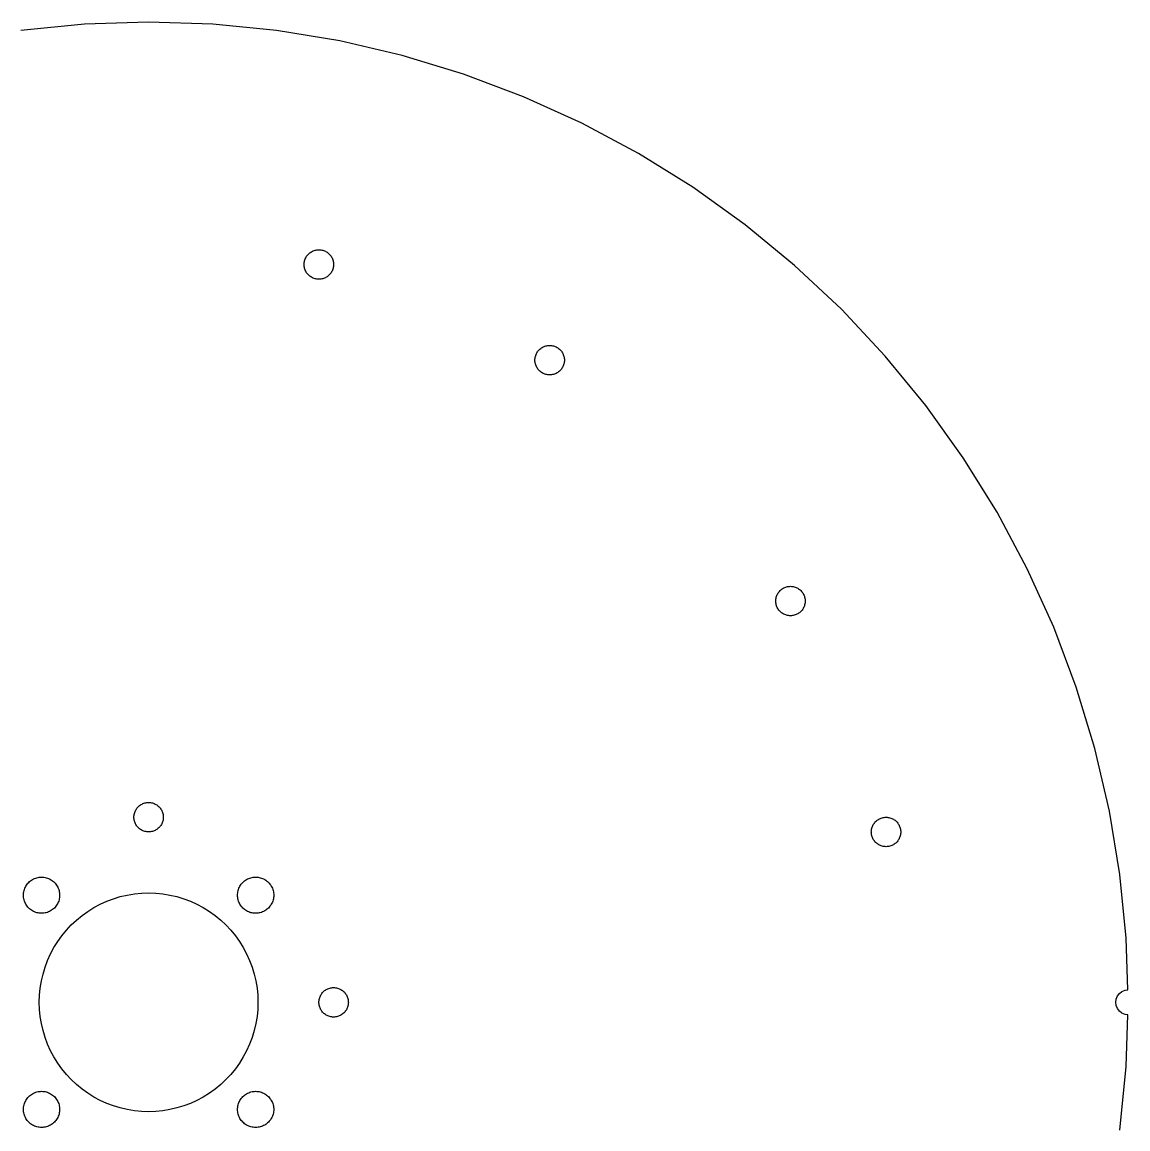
# Model space of a CAD drawing. Header units: metres. Extents: x -116 to 116, y -116 to 116.
# Drawn here: x -15 to 116.5, y -15 to 116.5 of the extents above; entities that cross this region are included whole.
import ezdxf

# ---------------------------------------------------------------- set-up
doc = ezdxf.new("R2010")
doc.units = ezdxf.units.M

msp = doc.modelspace()

# ---------------------------------------------------------------- linework, layer by layer
for p, q in [((-7.61946, 116.251), (-15.2063, 115.503)), ((0, 116.5), (-7.61946, 116.251)), ((7.61946, 116.251), (0, 116.5)), ((15.2063, 115.503), (7.61946, 116.251)), ((22.728, 114.261), (15.2063, 115.503)), ((30.1524, 112.53), (22.728, 114.261)), ((37.4477, 110.317), (30.1524, 112.53)), ((44.5826, 107.632), (37.4477, 110.317)), ((51.5266, 104.486), (44.5826, 107.632)), ((58.25, 100.892), (51.5266, 104.486)), ((64.7239, 96.8662), (58.25, 100.892)), ((70.9207, 92.4257), (64.7239, 96.8662)), ((76.8138, 87.5893), (70.9207, 92.4257)), ((18.5292, 88.0347), (18.5552, 88.1462)), ((18.5552, 88.1462), (18.5885, 88.2558)), ((18.5885, 88.2558), (18.6288, 88.363)), ((18.6288, 88.363), (18.6761, 88.4673)), ((18.6761, 88.4673), (18.73, 88.5683)), ((18.73, 88.5683), (18.7905, 88.6655)), ((18.7905, 88.6655), (18.8572, 88.7586)), ((18.8572, 88.7586), (18.9299, 88.8472)), ((18.9299, 88.8472), (19.0081, 88.9307)), ((19.0081, 88.9307), (19.0917, 89.009)), ((19.0917, 89.009), (19.1803, 89.0817)), ((19.1803, 89.0817), (19.2733, 89.1484)), ((19.2733, 89.1484), (19.3706, 89.2088)), ((19.3706, 89.2088), (19.4716, 89.2628)), ((19.4716, 89.2628), (19.5759, 89.3101)), ((19.5759, 89.3101), (19.6831, 89.3504)), ((19.6831, 89.3504), (19.7926, 89.3837)), ((19.7926, 89.3837), (19.9042, 89.4097)), ((19.9042, 89.4097), (20.0172, 89.4283)), ((20.0172, 89.4283), (20.1311, 89.4395)), ((20.1311, 89.4395), (20.2456, 89.4433)), ((20.2456, 89.4433), (20.36, 89.4395)), ((20.36, 89.4395), (20.474, 89.4283)), ((20.474, 89.4283), (20.587, 89.4097)), ((20.587, 89.4097), (20.6985, 89.3837)), ((20.6985, 89.3837), (20.8081, 89.3504)), ((20.8081, 89.3504), (20.9153, 89.3101)), ((20.9153, 89.3101), (21.0196, 89.2628)), ((21.0196, 89.2628), (21.1206, 89.2088)), ((21.1206, 89.2088), (21.2178, 89.1484)), ((21.2178, 89.1484), (21.3109, 89.0817)), ((21.3109, 89.0817), (21.3994, 89.009)), ((21.3994, 89.009), (21.483, 88.9307)), ((21.483, 88.9307), (21.5613, 88.8472)), ((21.5613, 88.8472), (21.634, 88.7586)), ((21.634, 88.7586), (21.7007, 88.6655)), ((21.7007, 88.6655), (21.7611, 88.5683)), ((21.7611, 88.5683), (21.8151, 88.4673)), ((21.8151, 88.4673), (21.8624, 88.363)), ((21.8624, 88.363), (21.9027, 88.2558)), ((21.9027, 88.2558), (21.936, 88.1462)), ((21.936, 88.1462), (21.962, 88.0347)), ((18.4956, 87.6933), (18.4993, 87.8078)), ((18.4993, 87.5788), (18.4956, 87.6933)), ((18.4993, 87.8078), (18.5106, 87.9217)), ((18.5106, 87.4649), (18.4993, 87.5788)), ((18.5106, 87.9217), (18.5292, 88.0347)), ((18.5292, 87.3519), (18.5106, 87.4649)), ((18.5552, 87.2404), (18.5292, 87.3519)), ((18.5885, 87.1308), (18.5552, 87.2404)), ((18.6288, 87.0236), (18.5885, 87.1308)), ((18.6761, 86.9193), (18.6288, 87.0236)), ((18.73, 86.8183), (18.6761, 86.9193)), ((18.7905, 86.7211), (18.73, 86.8183)), ((21.7611, 86.8183), (21.7007, 86.7211)), ((21.8151, 86.9193), (21.7611, 86.8183)), ((21.8624, 87.0236), (21.8151, 86.9193)), ((21.9027, 87.1308), (21.8624, 87.0236)), ((21.936, 87.2404), (21.9027, 87.1308)), ((21.962, 87.3519), (21.936, 87.2404)), ((21.962, 88.0347), (21.9806, 87.9217)), ((21.9806, 87.4649), (21.962, 87.3519)), ((21.9806, 87.9217), (21.9918, 87.8078)), ((21.9918, 87.5788), (21.9806, 87.4649)), ((21.9918, 87.8078), (21.9956, 87.6933)), ((21.9956, 87.6933), (21.9918, 87.5788)), ((82.3779, 82.3779), (76.8138, 87.5893)), ((18.8572, 86.628), (18.7905, 86.7211)), ((18.9299, 86.5394), (18.8572, 86.628)), ((19.0081, 86.4559), (18.9299, 86.5394)), ((19.0917, 86.3776), (19.0081, 86.4559)), ((19.1803, 86.3049), (19.0917, 86.3776)), ((19.2733, 86.2382), (19.1803, 86.3049)), ((19.3706, 86.1777), (19.2733, 86.2382)), ((19.4716, 86.1238), (19.3706, 86.1777)), ((19.5759, 86.0765), (19.4716, 86.1238)), ((19.6831, 86.0362), (19.5759, 86.0765)), ((19.7926, 86.0029), (19.6831, 86.0362)), ((19.9042, 85.9769), (19.7926, 86.0029)), ((20.0172, 85.9583), (19.9042, 85.9769)), ((20.1311, 85.9471), (20.0172, 85.9583)), ((20.2456, 85.9433), (20.1311, 85.9471)), ((20.36, 85.9471), (20.2456, 85.9433)), ((20.474, 85.9583), (20.36, 85.9471)), ((20.587, 85.9769), (20.474, 85.9583)), ((20.6985, 86.0029), (20.587, 85.9769)), ((20.8081, 86.0362), (20.6985, 86.0029)), ((20.9153, 86.0765), (20.8081, 86.0362)), ((21.0196, 86.1238), (20.9153, 86.0765)), ((21.1206, 86.1777), (21.0196, 86.1238)), ((21.2178, 86.2382), (21.1206, 86.1777)), ((21.3109, 86.3049), (21.2178, 86.2382)), ((21.3994, 86.3776), (21.3109, 86.3049)), ((21.483, 86.4559), (21.3994, 86.3776)), ((21.5613, 86.5394), (21.483, 86.4559)), ((21.634, 86.628), (21.5613, 86.5394)), ((21.7007, 86.7211), (21.634, 86.628)), ((87.5893, 76.8138), (82.3779, 82.3779)), ((46.4553, 77.5618), (46.5389, 77.64)), ((46.5389, 77.64), (46.6274, 77.7127)), ((46.6274, 77.7127), (46.7205, 77.7794)), ((46.7205, 77.7794), (46.8177, 77.8399)), ((46.8177, 77.8399), (46.9187, 77.8938)), ((46.9187, 77.8938), (47.023, 77.9411)), ((47.023, 77.9411), (47.1302, 77.9814)), ((47.1302, 77.9814), (47.2398, 78.0147)), ((47.2398, 78.0147), (47.3513, 78.0407)), ((47.3513, 78.0407), (47.4643, 78.0594)), ((47.4643, 78.0594), (47.5783, 78.0706)), ((47.5783, 78.0706), (47.6927, 78.0743)), ((47.6927, 78.0743), (47.8072, 78.0706)), ((47.8072, 78.0706), (47.9211, 78.0594)), ((47.9211, 78.0594), (48.0341, 78.0407)), ((48.0341, 78.0407), (48.1457, 78.0147)), ((48.1457, 78.0147), (48.2552, 77.9814)), ((48.2552, 77.9814), (48.3624, 77.9411)), ((48.3624, 77.9411), (48.4667, 77.8938)), ((48.4667, 77.8938), (48.5677, 77.8399)), ((48.5677, 77.8399), (48.665, 77.7794)), ((48.665, 77.7794), (48.7581, 77.7127)), ((48.7581, 77.7127), (48.8466, 77.64)), ((48.8466, 77.64), (48.9302, 77.5618)), ((45.9427, 76.3243), (45.9465, 76.4388)), ((45.9465, 76.2099), (45.9427, 76.3243)), ((45.9465, 76.4388), (45.9577, 76.5527)), ((45.9577, 76.5527), (45.9763, 76.6657)), ((45.9763, 76.6657), (46.0023, 76.7773)), ((46.0023, 76.7773), (46.0356, 76.8868)), ((46.0356, 76.8868), (46.0759, 76.994)), ((46.0759, 76.994), (46.1232, 77.0983)), ((46.1232, 77.0983), (46.1772, 77.1993)), ((46.1772, 77.1993), (46.2377, 77.2966)), ((46.2377, 77.2966), (46.3044, 77.3896)), ((46.3044, 77.3896), (46.377, 77.4782)), ((46.377, 77.4782), (46.4553, 77.5618)), ((48.9302, 77.5618), (49.0085, 77.4782)), ((49.0085, 77.4782), (49.0811, 77.3896)), ((49.0811, 77.3896), (49.1478, 77.2966)), ((49.1478, 77.2966), (49.2083, 77.1993)), ((49.2083, 77.1993), (49.2623, 77.0983)), ((49.2623, 77.0983), (49.3095, 76.994)), ((49.3095, 76.994), (49.3499, 76.8868)), ((49.3499, 76.8868), (49.3831, 76.7773)), ((49.3831, 76.7773), (49.4091, 76.6657)), ((49.4091, 76.6657), (49.4277, 76.5527)), ((49.4277, 76.5527), (49.439, 76.4388)), ((49.439, 76.4388), (49.4427, 76.3243)), ((49.4427, 76.3243), (49.439, 76.2099)), ((92.4257, 70.9207), (87.5893, 76.8138)), ((45.9577, 76.0959), (45.9465, 76.2099)), ((45.9763, 75.9829), (45.9577, 76.0959)), ((46.0023, 75.8714), (45.9763, 75.9829)), ((46.0356, 75.7618), (46.0023, 75.8714)), ((46.0759, 75.6546), (46.0356, 75.7618)), ((46.1232, 75.5503), (46.0759, 75.6546)), ((46.1772, 75.4493), (46.1232, 75.5503)), ((46.2377, 75.3521), (46.1772, 75.4493)), ((46.3044, 75.259), (46.2377, 75.3521)), ((46.377, 75.1705), (46.3044, 75.259)), ((46.4553, 75.0869), (46.377, 75.1705)), ((46.5389, 75.0086), (46.4553, 75.0869)), ((46.6274, 74.936), (46.5389, 75.0086)), ((48.8466, 75.0086), (48.7581, 74.936)), ((48.9302, 75.0869), (48.8466, 75.0086)), ((49.0085, 75.1705), (48.9302, 75.0869)), ((49.0811, 75.259), (49.0085, 75.1705)), ((49.1478, 75.3521), (49.0811, 75.259)), ((49.2083, 75.4493), (49.1478, 75.3521)), ((49.2623, 75.5503), (49.2083, 75.4493)), ((49.3095, 75.6546), (49.2623, 75.5503)), ((49.3499, 75.7618), (49.3095, 75.6546)), ((49.3831, 75.8714), (49.3499, 75.7618)), ((49.4091, 75.9829), (49.3831, 75.8714)), ((49.4277, 76.0959), (49.4091, 75.9829)), ((49.439, 76.2099), (49.4277, 76.0959)), ((46.7205, 74.8692), (46.6274, 74.936)), ((46.8177, 74.8088), (46.7205, 74.8692)), ((46.9187, 74.7548), (46.8177, 74.8088)), ((47.023, 74.7075), (46.9187, 74.7548)), ((47.1302, 74.6672), (47.023, 74.7075)), ((47.2398, 74.634), (47.1302, 74.6672)), ((47.3513, 74.6079), (47.2398, 74.634)), ((47.4643, 74.5893), (47.3513, 74.6079)), ((47.5783, 74.5781), (47.4643, 74.5893)), ((47.6927, 74.5743), (47.5783, 74.5781)), ((47.8072, 74.5781), (47.6927, 74.5743)), ((47.9211, 74.5893), (47.8072, 74.5781)), ((48.0341, 74.6079), (47.9211, 74.5893)), ((48.1457, 74.634), (48.0341, 74.6079)), ((48.2552, 74.6672), (48.1457, 74.634)), ((48.3624, 74.7075), (48.2552, 74.6672)), ((48.4667, 74.7548), (48.3624, 74.7075)), ((48.5677, 74.8088), (48.4667, 74.7548)), ((48.665, 74.8692), (48.5677, 74.8088)), ((48.7581, 74.936), (48.665, 74.8692)), ((96.8662, 64.7239), (92.4257, 70.9207)), ((100.892, 58.25), (96.8662, 64.7239)), ((104.486, 51.5266), (100.892, 58.25)), ((107.632, 44.5826), (104.486, 51.5266)), ((74.8692, 48.665), (74.936, 48.7581)), ((74.936, 48.7581), (75.0086, 48.8466)), ((75.0086, 48.8466), (75.0869, 48.9302)), ((75.0869, 48.9302), (75.1705, 49.0085)), ((75.1705, 49.0085), (75.259, 49.0811)), ((75.259, 49.0811), (75.3521, 49.1478)), ((75.3521, 49.1478), (75.4493, 49.2083)), ((75.4493, 49.2083), (75.5503, 49.2623)), ((75.5503, 49.2623), (75.6546, 49.3095)), ((75.6546, 49.3095), (75.7618, 49.3499)), ((75.7618, 49.3499), (75.8714, 49.3831)), ((75.8714, 49.3831), (75.9829, 49.4091)), ((75.9829, 49.4091), (76.0959, 49.4277)), ((76.0959, 49.4277), (76.2099, 49.439)), ((76.2099, 49.439), (76.3243, 49.4427)), ((76.3243, 49.4427), (76.4388, 49.439)), ((76.4388, 49.439), (76.5527, 49.4277)), ((76.5527, 49.4277), (76.6657, 49.4091)), ((76.6657, 49.4091), (76.7773, 49.3831)), ((76.7773, 49.3831), (76.8868, 49.3499)), ((76.8868, 49.3499), (76.994, 49.3095)), ((76.994, 49.3095), (77.0983, 49.2623)), ((77.0983, 49.2623), (77.1993, 49.2083)), ((77.1993, 49.2083), (77.2966, 49.1478)), ((77.2966, 49.1478), (77.3896, 49.0811)), ((77.3896, 49.0811), (77.4782, 49.0085)), ((77.4782, 49.0085), (77.5618, 48.9302)), ((77.5618, 48.9302), (77.64, 48.8466)), ((77.64, 48.8466), (77.7127, 48.7581)), ((77.7127, 48.7581), (77.7794, 48.665)), ((74.5743, 47.6927), (74.5781, 47.8072)), ((74.5781, 47.5783), (74.5743, 47.6927)), ((74.5781, 47.8072), (74.5893, 47.9211)), ((74.5893, 47.4643), (74.5781, 47.5783)), ((74.5893, 47.9211), (74.6079, 48.0341)), ((74.6079, 47.3513), (74.5893, 47.4643)), ((74.6079, 48.0341), (74.634, 48.1457)), ((74.634, 48.1457), (74.6672, 48.2552)), ((74.6672, 48.2552), (74.7075, 48.3624)), ((74.7075, 48.3624), (74.7548, 48.4667)), ((74.7548, 48.4667), (74.8088, 48.5677)), ((74.8088, 48.5677), (74.8692, 48.665)), ((77.7794, 48.665), (77.8399, 48.5677)), ((77.8399, 48.5677), (77.8938, 48.4667)), ((77.8938, 48.4667), (77.9411, 48.3624)), ((77.9411, 48.3624), (77.9814, 48.2552)), ((77.9814, 48.2552), (78.0147, 48.1457)), ((78.0147, 48.1457), (78.0407, 48.0341)), ((78.0407, 48.0341), (78.0594, 47.9211)), ((78.0594, 47.4643), (78.0407, 47.3513)), ((78.0594, 47.9211), (78.0706, 47.8072)), ((78.0706, 47.5783), (78.0594, 47.4643)), ((78.0706, 47.8072), (78.0743, 47.6927)), ((78.0743, 47.6927), (78.0706, 47.5783)), ((74.634, 47.2398), (74.6079, 47.3513)), ((74.6672, 47.1302), (74.634, 47.2398)), ((74.7075, 47.023), (74.6672, 47.1302)), ((74.7548, 46.9187), (74.7075, 47.023)), ((74.8088, 46.8177), (74.7548, 46.9187)), ((74.8692, 46.7205), (74.8088, 46.8177)), ((74.936, 46.6274), (74.8692, 46.7205)), ((75.0086, 46.5389), (74.936, 46.6274)), ((75.0869, 46.4553), (75.0086, 46.5389)), ((75.1705, 46.377), (75.0869, 46.4553)), ((75.259, 46.3044), (75.1705, 46.377)), ((75.3521, 46.2377), (75.259, 46.3044)), ((75.4493, 46.1772), (75.3521, 46.2377)), ((75.5503, 46.1232), (75.4493, 46.1772)), ((75.6546, 46.0759), (75.5503, 46.1232)), ((75.7618, 46.0356), (75.6546, 46.0759)), ((76.994, 46.0759), (76.8868, 46.0356)), ((77.0983, 46.1232), (76.994, 46.0759)), ((77.1993, 46.1772), (77.0983, 46.1232)), ((77.2966, 46.2377), (77.1993, 46.1772)), ((77.3896, 46.3044), (77.2966, 46.2377)), ((77.4782, 46.377), (77.3896, 46.3044)), ((77.5618, 46.4553), (77.4782, 46.377)), ((77.64, 46.5389), (77.5618, 46.4553)), ((77.7127, 46.6274), (77.64, 46.5389)), ((77.7794, 46.7205), (77.7127, 46.6274)), ((77.8399, 46.8177), (77.7794, 46.7205)), ((77.8938, 46.9187), (77.8399, 46.8177)), ((77.9411, 47.023), (77.8938, 46.9187)), ((77.9814, 47.1302), (77.9411, 47.023)), ((78.0147, 47.2398), (77.9814, 47.1302)), ((78.0407, 47.3513), (78.0147, 47.2398)), ((75.8714, 46.0023), (75.7618, 46.0356)), ((75.9829, 45.9763), (75.8714, 46.0023)), ((76.0959, 45.9577), (75.9829, 45.9763)), ((76.2099, 45.9465), (76.0959, 45.9577)), ((76.3243, 45.9427), (76.2099, 45.9465)), ((76.4388, 45.9465), (76.3243, 45.9427)), ((76.5527, 45.9577), (76.4388, 45.9465)), ((76.6657, 45.9763), (76.5527, 45.9577)), ((76.7773, 46.0023), (76.6657, 45.9763)), ((76.8868, 46.0356), (76.7773, 46.0023)), ((110.317, 37.4477), (107.632, 44.5826)), ((112.53, 30.1524), (110.317, 37.4477)), ((114.261, 22.728), (112.53, 30.1524)), ((-0.562515, 23.6571), (-0.452927, 23.6904)), ((-0.452927, 23.6904), (-0.3414, 23.7164)), ((-0.3414, 23.7164), (-0.228409, 23.735)), ((-0.228409, 23.735), (-0.114441, 23.7462)), ((-0.114441, 23.7462), (0, 23.75)), ((0, 23.75), (0.114441, 23.7462)), ((0.114441, 23.7462), (0.228409, 23.735)), ((0.228409, 23.735), (0.3414, 23.7164)), ((0.3414, 23.7164), (0.452927, 23.6904)), ((0.452927, 23.6904), (0.562515, 23.6571)), ((-1.71637, 22.3414), (-1.69037, 22.4529)), ((-1.69037, 22.4529), (-1.65712, 22.5625)), ((-1.65712, 22.5625), (-1.61678, 22.6697)), ((-1.61678, 22.6697), (-1.56952, 22.774)), ((-1.56952, 22.774), (-1.51553, 22.875)), ((-1.51553, 22.875), (-1.45506, 22.9722)), ((-1.45506, 22.9722), (-1.38837, 23.0653)), ((-1.38837, 23.0653), (-1.31572, 23.1539)), ((-1.31572, 23.1539), (-1.23743, 23.2374)), ((-1.23743, 23.2374), (-1.15385, 23.3157)), ((-1.15385, 23.3157), (-1.06532, 23.3884)), ((-1.06532, 23.3884), (-0.972244, 23.4551)), ((-0.972244, 23.4551), (-0.875, 23.5155)), ((-0.875, 23.5155), (-0.774002, 23.5695)), ((-0.774002, 23.5695), (-0.669693, 23.6168)), ((-0.669693, 23.6168), (-0.562515, 23.6571)), ((0.562515, 23.6571), (0.669693, 23.6168)), ((0.669693, 23.6168), (0.774002, 23.5695)), ((0.774002, 23.5695), (0.875, 23.5155)), ((0.875, 23.5155), (0.972244, 23.4551)), ((0.972244, 23.4551), (1.06532, 23.3884)), ((1.06532, 23.3884), (1.15385, 23.3157)), ((1.15385, 23.3157), (1.23743, 23.2374)), ((1.23743, 23.2374), (1.31572, 23.1539)), ((1.31572, 23.1539), (1.38837, 23.0653)), ((1.38837, 23.0653), (1.45506, 22.9722)), ((1.45506, 22.9722), (1.51553, 22.875)), ((1.51553, 22.875), (1.56952, 22.774)), ((1.56952, 22.774), (1.61678, 22.6697)), ((1.61678, 22.6697), (1.65712, 22.5625)), ((1.65712, 22.5625), (1.69037, 22.4529)), ((1.69037, 22.4529), (1.71637, 22.3414)), ((115.503, 15.2063), (114.261, 22.728)), ((-1.75, 22), (-1.74625, 22.1144)), ((-1.74625, 21.8855), (-1.75, 22)), ((-1.74625, 22.1144), (-1.73502, 22.2284)), ((-1.73502, 21.7716), (-1.74625, 21.8855)), ((-1.73502, 22.2284), (-1.71637, 22.3414)), ((-1.71637, 21.6586), (-1.73502, 21.7716)), ((-1.69037, 21.5471), (-1.71637, 21.6586)), ((-1.65712, 21.4375), (-1.69037, 21.5471)), ((-1.61678, 21.3303), (-1.65712, 21.4375)), ((-1.56952, 21.226), (-1.61678, 21.3303)), ((-1.51553, 21.125), (-1.56952, 21.226)), ((-1.45506, 21.0277), (-1.51553, 21.125)), ((1.51553, 21.125), (1.45506, 21.0277)), ((1.56952, 21.226), (1.51553, 21.125)), ((1.61678, 21.3303), (1.56952, 21.226)), ((1.65712, 21.4375), (1.61678, 21.3303)), ((1.69037, 21.5471), (1.65712, 21.4375)), ((1.71637, 21.6586), (1.69037, 21.5471)), ((1.71637, 22.3414), (1.73502, 22.2284)), ((1.73502, 21.7716), (1.71637, 21.6586)), ((1.73502, 22.2284), (1.74625, 22.1144)), ((1.74625, 21.8855), (1.73502, 21.7716)), ((1.74625, 22.1144), (1.75, 22)), ((1.75, 22), (1.74625, 21.8855)), ((86.1238, 21.0196), (86.1777, 21.1206)), ((86.1777, 21.1206), (86.2382, 21.2178)), ((86.2382, 21.2178), (86.3049, 21.3109)), ((86.3049, 21.3109), (86.3776, 21.3994)), ((86.3776, 21.3994), (86.4559, 21.483)), ((86.4559, 21.483), (86.5394, 21.5613)), ((86.5394, 21.5613), (86.628, 21.634)), ((86.628, 21.634), (86.7211, 21.7007)), ((86.7211, 21.7007), (86.8183, 21.7611)), ((86.8183, 21.7611), (86.9193, 21.8151)), ((86.9193, 21.8151), (87.0236, 21.8624)), ((87.0236, 21.8624), (87.1308, 21.9027)), ((87.1308, 21.9027), (87.2404, 21.936)), ((87.2404, 21.936), (87.3519, 21.962)), ((87.3519, 21.962), (87.4649, 21.9806)), ((87.4649, 21.9806), (87.5788, 21.9918)), ((87.5788, 21.9918), (87.6933, 21.9956)), ((87.6933, 21.9956), (87.8078, 21.9918)), ((87.8078, 21.9918), (87.9217, 21.9806)), ((87.9217, 21.9806), (88.0347, 21.962)), ((88.0347, 21.962), (88.1462, 21.936)), ((88.1462, 21.936), (88.2558, 21.9027)), ((88.2558, 21.9027), (88.363, 21.8624)), ((88.363, 21.8624), (88.4673, 21.8151)), ((88.4673, 21.8151), (88.5683, 21.7611)), ((88.5683, 21.7611), (88.6655, 21.7007)), ((88.6655, 21.7007), (88.7586, 21.634)), ((88.7586, 21.634), (88.8472, 21.5613)), ((88.8472, 21.5613), (88.9307, 21.483)), ((88.9307, 21.483), (89.009, 21.3994)), ((89.009, 21.3994), (89.0817, 21.3109)), ((89.0817, 21.3109), (89.1484, 21.2178)), ((89.1484, 21.2178), (89.2088, 21.1206)), ((89.2088, 21.1206), (89.2628, 21.0196)), ((-1.38837, 20.9347), (-1.45506, 21.0277)), ((-1.31572, 20.8461), (-1.38837, 20.9347)), ((-1.23743, 20.7626), (-1.31572, 20.8461)), ((-1.15385, 20.6843), (-1.23743, 20.7626)), ((-1.06532, 20.6116), (-1.15385, 20.6843)), ((-0.972244, 20.5449), (-1.06532, 20.6116)), ((-0.875, 20.4845), (-0.972244, 20.5449)), ((-0.774002, 20.4305), (-0.875, 20.4845)), ((-0.669693, 20.3832), (-0.774002, 20.4305)), ((-0.562515, 20.3429), (-0.669693, 20.3832)), ((-0.452927, 20.3096), (-0.562515, 20.3429)), ((-0.3414, 20.2836), (-0.452927, 20.3096)), ((-0.228409, 20.265), (-0.3414, 20.2836)), ((-0.114441, 20.2537), (-0.228409, 20.265)), ((0, 20.25), (-0.114441, 20.2537)), ((0.114441, 20.2537), (0, 20.25)), ((0.228409, 20.265), (0.114441, 20.2537)), ((0.3414, 20.2836), (0.228409, 20.265)), ((0.452927, 20.3096), (0.3414, 20.2836)), ((0.562515, 20.3429), (0.452927, 20.3096)), ((0.669693, 20.3832), (0.562515, 20.3429)), ((0.774002, 20.4305), (0.669693, 20.3832)), ((0.875, 20.4845), (0.774002, 20.4305)), ((0.972244, 20.5449), (0.875, 20.4845)), ((1.06532, 20.6116), (0.972244, 20.5449)), ((1.15385, 20.6843), (1.06532, 20.6116)), ((1.23743, 20.7626), (1.15385, 20.6843)), ((1.31572, 20.8461), (1.23743, 20.7626)), ((1.38837, 20.9347), (1.31572, 20.8461)), ((1.45506, 21.0277), (1.38837, 20.9347)), ((85.9433, 20.2456), (85.9471, 20.36)), ((85.9471, 20.1311), (85.9433, 20.2456)), ((85.9471, 20.36), (85.9583, 20.474)), ((85.9583, 20.0172), (85.9471, 20.1311)), ((85.9583, 20.474), (85.9769, 20.587)), ((85.9769, 19.9042), (85.9583, 20.0172)), ((85.9769, 20.587), (86.0029, 20.6985)), ((86.0029, 19.7926), (85.9769, 19.9042)), ((86.0029, 20.6985), (86.0362, 20.8081)), ((86.0362, 19.6831), (86.0029, 19.7926)), ((86.0362, 20.8081), (86.0765, 20.9153)), ((86.0765, 20.9153), (86.1238, 21.0196)), ((89.2628, 21.0196), (89.3101, 20.9153)), ((89.3101, 20.9153), (89.3504, 20.8081)), ((89.3504, 20.8081), (89.3837, 20.6985)), ((89.3837, 19.7926), (89.3504, 19.6831)), ((89.3837, 20.6985), (89.4097, 20.587)), ((89.4097, 19.9042), (89.3837, 19.7926)), ((89.4097, 20.587), (89.4283, 20.474)), ((89.4283, 20.0172), (89.4097, 19.9042)), ((89.4283, 20.474), (89.4395, 20.36)), ((89.4395, 20.1311), (89.4283, 20.0172)), ((89.4395, 20.36), (89.4433, 20.2456)), ((89.4433, 20.2456), (89.4395, 20.1311)), ((86.0765, 19.5759), (86.0362, 19.6831)), ((86.1238, 19.4716), (86.0765, 19.5759)), ((86.1777, 19.3706), (86.1238, 19.4716)), ((86.2382, 19.2733), (86.1777, 19.3706)), ((86.3049, 19.1803), (86.2382, 19.2733)), ((86.3776, 19.0917), (86.3049, 19.1803)), ((86.4559, 19.0081), (86.3776, 19.0917)), ((86.5394, 18.9299), (86.4559, 19.0081)), ((86.628, 18.8572), (86.5394, 18.9299)), ((86.7211, 18.7905), (86.628, 18.8572)), ((86.8183, 18.73), (86.7211, 18.7905)), ((86.9193, 18.6761), (86.8183, 18.73)), ((87.0236, 18.6288), (86.9193, 18.6761)), ((87.1308, 18.5885), (87.0236, 18.6288)), ((87.2404, 18.5552), (87.1308, 18.5885)), ((87.3519, 18.5292), (87.2404, 18.5552)), ((87.4649, 18.5106), (87.3519, 18.5292)), ((87.5788, 18.4993), (87.4649, 18.5106)), ((87.6933, 18.4956), (87.5788, 18.4993)), ((87.8078, 18.4993), (87.6933, 18.4956)), ((87.9217, 18.5106), (87.8078, 18.4993)), ((88.0347, 18.5292), (87.9217, 18.5106)), ((88.1462, 18.5552), (88.0347, 18.5292)), ((88.2558, 18.5885), (88.1462, 18.5552)), ((88.363, 18.6288), (88.2558, 18.5885)), ((88.4673, 18.6761), (88.363, 18.6288)), ((88.5683, 18.73), (88.4673, 18.6761)), ((88.6655, 18.7905), (88.5683, 18.73)), ((88.7586, 18.8572), (88.6655, 18.7905)), ((88.8472, 18.9299), (88.7586, 18.8572)), ((88.9307, 19.0081), (88.8472, 18.9299)), ((89.009, 19.0917), (88.9307, 19.0081)), ((89.0817, 19.1803), (89.009, 19.0917)), ((89.1484, 19.2733), (89.0817, 19.1803)), ((89.2088, 19.3706), (89.1484, 19.2733)), ((89.2628, 19.4716), (89.2088, 19.3706)), ((89.3101, 19.5759), (89.2628, 19.4716)), ((89.3504, 19.6831), (89.3101, 19.5759)), ((-14.0368, 14.4336), (-13.9224, 14.5156)), ((-13.9224, 14.5156), (-13.8029, 14.5899)), ((-13.8029, 14.5899), (-13.6788, 14.6562)), ((-13.6788, 14.6562), (-13.5507, 14.7142)), ((-13.5507, 14.7142), (-13.419, 14.7638)), ((-13.419, 14.7638), (-13.2844, 14.8047)), ((-13.2844, 14.8047), (-13.1474, 14.8366)), ((-13.1474, 14.8366), (-13.0085, 14.8595)), ((-13.0085, 14.8595), (-12.8685, 14.8733)), ((-12.8685, 14.8733), (-12.7279, 14.8779)), ((-12.7279, 14.8779), (-12.5873, 14.8733)), ((-12.5873, 14.8733), (-12.4473, 14.8595)), ((-12.4473, 14.8595), (-12.3085, 14.8366)), ((-12.3085, 14.8366), (-12.1714, 14.8047)), ((-12.1714, 14.8047), (-12.0368, 14.7638)), ((-12.0368, 14.7638), (-11.9052, 14.7142)), ((-11.9052, 14.7142), (-11.777, 14.6562)), ((-11.777, 14.6562), (-11.6529, 14.5899)), ((-11.6529, 14.5899), (-11.5334, 14.5156)), ((-11.5334, 14.5156), (-11.4191, 14.4336)), ((11.4191, 14.4336), (11.5334, 14.5156)), ((11.5334, 14.5156), (11.6529, 14.5899)), ((11.6529, 14.5899), (11.777, 14.6562)), ((11.777, 14.6562), (11.9052, 14.7142)), ((11.9052, 14.7142), (12.0368, 14.7638)), ((12.0368, 14.7638), (12.1714, 14.8047)), ((12.1714, 14.8047), (12.3085, 14.8366)), ((12.3085, 14.8366), (12.4473, 14.8595)), ((12.4473, 14.8595), (12.5873, 14.8733)), ((12.5873, 14.8733), (12.7279, 14.8779)), ((12.7279, 14.8779), (12.8685, 14.8733)), ((12.8685, 14.8733), (13.0085, 14.8595)), ((13.0085, 14.8595), (13.1474, 14.8366)), ((13.1474, 14.8366), (13.2844, 14.8047)), ((13.2844, 14.8047), (13.419, 14.7638)), ((13.419, 14.7638), (13.5507, 14.7142)), ((13.5507, 14.7142), (13.6788, 14.6562)), ((13.6788, 14.6562), (13.8029, 14.5899)), ((13.8029, 14.5899), (13.9224, 14.5156)), ((13.9224, 14.5156), (14.0368, 14.4336)), ((116.251, 7.61946), (115.503, 15.2063)), ((-14.8366, 13.1474), (-14.8047, 13.2844)), ((-14.8047, 13.2844), (-14.7638, 13.419)), ((-14.7638, 13.419), (-14.7142, 13.5507)), ((-14.7142, 13.5507), (-14.6562, 13.6788)), ((-14.6562, 13.6788), (-14.5899, 13.8029)), ((-14.5899, 13.8029), (-14.5156, 13.9224)), ((-14.5156, 13.9224), (-14.4336, 14.0368)), ((-14.4336, 14.0368), (-14.3444, 14.1455)), ((-14.3444, 14.1455), (-14.2482, 14.2482)), ((-14.2482, 14.2482), (-14.1455, 14.3444)), ((-14.1455, 14.3444), (-14.0368, 14.4336)), ((-11.4191, 14.4336), (-11.3103, 14.3444)), ((-11.3103, 14.3444), (-11.2076, 14.2482)), ((-11.2076, 14.2482), (-11.1115, 14.1455)), ((-11.1115, 14.1455), (-11.0222, 14.0368)), ((-11.0222, 14.0368), (-10.9403, 13.9224)), ((-10.9403, 13.9224), (-10.866, 13.8029)), ((-10.866, 13.8029), (-10.7996, 13.6788)), ((-10.7996, 13.6788), (-10.7416, 13.5507)), ((-10.7416, 13.5507), (-10.692, 13.419)), ((-10.692, 13.419), (-10.6512, 13.2844)), ((-10.6512, 13.2844), (-10.6192, 13.1474)), ((10.6192, 13.1474), (10.6512, 13.2844)), ((10.6512, 13.2844), (10.692, 13.419)), ((10.692, 13.419), (10.7416, 13.5507)), ((10.7416, 13.5507), (10.7996, 13.6788)), ((10.7996, 13.6788), (10.866, 13.8029)), ((10.866, 13.8029), (10.9403, 13.9224)), ((10.9403, 13.9224), (11.0222, 14.0368)), ((11.0222, 14.0368), (11.1115, 14.1455)), ((11.1115, 14.1455), (11.2076, 14.2482)), ((11.2076, 14.2482), (11.3103, 14.3444)), ((11.3103, 14.3444), (11.4191, 14.4336)), ((14.0368, 14.4336), (14.1455, 14.3444)), ((14.1455, 14.3444), (14.2482, 14.2482)), ((14.2482, 14.2482), (14.3444, 14.1455)), ((14.3444, 14.1455), (14.4336, 14.0368)), ((14.4336, 14.0368), (14.5156, 13.9224)), ((14.5156, 13.9224), (14.5899, 13.8029)), ((14.5899, 13.8029), (14.6562, 13.6788)), ((14.6562, 13.6788), (14.7142, 13.5507)), ((14.7142, 13.5507), (14.7638, 13.419)), ((14.7638, 13.419), (14.8047, 13.2844)), ((14.8047, 13.2844), (14.8366, 13.1474)), ((-14.8779, 12.7279), (-14.8733, 12.8685)), ((-14.8733, 12.5873), (-14.8779, 12.7279)), ((-14.8733, 12.8685), (-14.8595, 13.0085)), ((-14.8595, 12.4473), (-14.8733, 12.5873)), ((-14.8595, 13.0085), (-14.8366, 13.1474)), ((-14.8366, 12.3085), (-14.8595, 12.4473)), ((-14.8047, 12.1714), (-14.8366, 12.3085)), ((-14.7638, 12.0368), (-14.8047, 12.1714)), ((-14.7142, 11.9052), (-14.7638, 12.0368)), ((-14.6562, 11.777), (-14.7142, 11.9052)), ((-10.7416, 11.9052), (-10.7996, 11.777)), ((-10.692, 12.0368), (-10.7416, 11.9052)), ((-10.6512, 12.1714), (-10.692, 12.0368)), ((-10.6192, 12.3085), (-10.6512, 12.1714)), ((-10.6192, 13.1474), (-10.5963, 13.0085)), ((-10.5963, 12.4473), (-10.6192, 12.3085)), ((-10.5963, 13.0085), (-10.5825, 12.8685)), ((-10.5825, 12.5873), (-10.5963, 12.4473)), ((-10.5825, 12.8685), (-10.5779, 12.7279)), ((-10.5779, 12.7279), (-10.5825, 12.5873)), ((-5.74974, 11.6593), (-4.97488, 12.0104)), ((-4.97488, 12.0104), (-4.17871, 12.3101)), ((-4.17871, 12.3101), (-3.36464, 12.557)), ((-3.36464, 12.557), (-2.53616, 12.7502)), ((-2.53616, 12.7502), (-1.69684, 12.8888)), ((-1.69684, 12.8888), (-0.850235, 12.9722)), ((-0.850235, 12.9722), (0, 13)), ((0, 13), (0.850235, 12.9722)), ((0.850235, 12.9722), (1.69684, 12.8888)), ((1.69684, 12.8888), (2.53616, 12.7502)), ((2.53616, 12.7502), (3.36464, 12.557)), ((3.36464, 12.557), (4.17871, 12.3101)), ((4.17871, 12.3101), (4.97488, 12.0104)), ((4.97488, 12.0104), (5.74974, 11.6593)), ((10.5779, 12.7279), (10.5825, 12.8685)), ((10.5825, 12.5873), (10.5779, 12.7279)), ((10.5825, 12.8685), (10.5963, 13.0085)), ((10.5963, 12.4473), (10.5825, 12.5873)), ((10.5963, 13.0085), (10.6192, 13.1474)), ((10.6192, 12.3085), (10.5963, 12.4473)), ((10.6512, 12.1714), (10.6192, 12.3085)), ((10.692, 12.0368), (10.6512, 12.1714)), ((10.7416, 11.9052), (10.692, 12.0368)), ((10.7996, 11.777), (10.7416, 11.9052)), ((14.7142, 11.9052), (14.6562, 11.777)), ((14.7638, 12.0368), (14.7142, 11.9052)), ((14.8047, 12.1714), (14.7638, 12.0368)), ((14.8366, 12.3085), (14.8047, 12.1714)), ((14.8366, 13.1474), (14.8595, 13.0085)), ((14.8595, 12.4473), (14.8366, 12.3085)), ((14.8595, 13.0085), (14.8733, 12.8685)), ((14.8733, 12.5873), (14.8595, 12.4473)), ((14.8733, 12.8685), (14.8779, 12.7279)), ((14.8779, 12.7279), (14.8733, 12.5873)), ((-14.5899, 11.6529), (-14.6562, 11.777)), ((-14.5156, 11.5334), (-14.5899, 11.6529)), ((-14.4336, 11.4191), (-14.5156, 11.5334)), ((-14.3444, 11.3103), (-14.4336, 11.4191)), ((-14.2482, 11.2076), (-14.3444, 11.3103)), ((-14.1455, 11.1115), (-14.2482, 11.2076)), ((-14.0368, 11.0222), (-14.1455, 11.1115)), ((-13.9224, 10.9403), (-14.0368, 11.0222)), ((-13.8029, 10.866), (-13.9224, 10.9403)), ((-13.6788, 10.7996), (-13.8029, 10.866)), ((-13.5507, 10.7416), (-13.6788, 10.7996)), ((-13.419, 10.692), (-13.5507, 10.7416)), ((-13.2844, 10.6512), (-13.419, 10.692)), ((-13.1474, 10.6192), (-13.2844, 10.6512)), ((-13.0085, 10.5963), (-13.1474, 10.6192)), ((-12.8685, 10.5825), (-13.0085, 10.5963)), ((-12.7279, 10.5779), (-12.8685, 10.5825)), ((-12.5873, 10.5825), (-12.7279, 10.5779)), ((-12.4473, 10.5963), (-12.5873, 10.5825)), ((-12.3085, 10.6192), (-12.4473, 10.5963)), ((-12.1714, 10.6512), (-12.3085, 10.6192)), ((-12.0368, 10.692), (-12.1714, 10.6512)), ((-11.9052, 10.7416), (-12.0368, 10.692)), ((-11.777, 10.7996), (-11.9052, 10.7416)), ((-11.6529, 10.866), (-11.777, 10.7996)), ((-11.5334, 10.9403), (-11.6529, 10.866)), ((-11.4191, 11.0222), (-11.5334, 10.9403)), ((-11.3103, 11.1115), (-11.4191, 11.0222)), ((-11.2076, 11.2076), (-11.3103, 11.1115)), ((-11.1115, 11.3103), (-11.2076, 11.2076)), ((-11.0222, 11.4191), (-11.1115, 11.3103)), ((-10.9403, 11.5334), (-11.0222, 11.4191)), ((-10.866, 11.6529), (-10.9403, 11.5334)), ((-10.7996, 11.777), (-10.866, 11.6529)), ((-7.91389, 10.3136), (-7.22241, 10.8091)), ((-7.22241, 10.8091), (-6.5, 11.2583)), ((-6.5, 11.2583), (-5.74974, 11.6593)), ((5.74974, 11.6593), (6.5, 11.2583)), ((6.5, 11.2583), (7.22241, 10.8091)), ((7.22241, 10.8091), (7.91389, 10.3136)), ((10.866, 11.6529), (10.7996, 11.777)), ((10.9403, 11.5334), (10.866, 11.6529)), ((11.0222, 11.4191), (10.9403, 11.5334)), ((11.1115, 11.3103), (11.0222, 11.4191)), ((11.2076, 11.2076), (11.1115, 11.3103)), ((11.3103, 11.1115), (11.2076, 11.2076)), ((11.4191, 11.0222), (11.3103, 11.1115)), ((11.5334, 10.9403), (11.4191, 11.0222)), ((11.6529, 10.866), (11.5334, 10.9403)), ((11.777, 10.7996), (11.6529, 10.866)), ((11.9052, 10.7416), (11.777, 10.7996)), ((12.0368, 10.692), (11.9052, 10.7416)), ((12.1714, 10.6512), (12.0368, 10.692)), ((12.3085, 10.6192), (12.1714, 10.6512)), ((12.4473, 10.5963), (12.3085, 10.6192)), ((12.5873, 10.5825), (12.4473, 10.5963)), ((12.7279, 10.5779), (12.5873, 10.5825)), ((12.8685, 10.5825), (12.7279, 10.5779)), ((13.0085, 10.5963), (12.8685, 10.5825)), ((13.1474, 10.6192), (13.0085, 10.5963)), ((13.2844, 10.6512), (13.1474, 10.6192)), ((13.419, 10.692), (13.2844, 10.6512)), ((13.5507, 10.7416), (13.419, 10.692)), ((13.6788, 10.7996), (13.5507, 10.7416)), ((13.8029, 10.866), (13.6788, 10.7996)), ((13.9224, 10.9403), (13.8029, 10.866)), ((14.0368, 11.0222), (13.9224, 10.9403)), ((14.1455, 11.1115), (14.0368, 11.0222)), ((14.2482, 11.2076), (14.1455, 11.1115)), ((14.3444, 11.3103), (14.2482, 11.2076)), ((14.4336, 11.4191), (14.3444, 11.3103)), ((14.5156, 11.5334), (14.4336, 11.4191)), ((14.5899, 11.6529), (14.5156, 11.5334)), ((14.6562, 11.777), (14.5899, 11.6529)), ((-9.19238, 9.19238), (-8.57149, 9.77391)), ((-8.57149, 9.77391), (-7.91389, 10.3136)), ((7.91389, 10.3136), (8.57149, 9.77391)), ((8.57149, 9.77391), (9.19238, 9.19238)), ((-10.8091, 7.22241), (-10.3136, 7.91389)), ((-10.3136, 7.91389), (-9.77391, 8.57149)), ((-9.77391, 8.57149), (-9.19238, 9.19238)), ((9.19238, 9.19238), (9.77391, 8.57149)), ((9.77391, 8.57149), (10.3136, 7.91389)), ((10.3136, 7.91389), (10.8091, 7.22241)), ((-11.2583, 6.5), (-10.8091, 7.22241)), ((10.8091, 7.22241), (11.2583, 6.5)), ((116.451, 1.49356), (116.251, 7.61946)), ((-12.0104, 4.97488), (-11.6593, 5.74974)), ((-11.6593, 5.74974), (-11.2583, 6.5)), ((11.2583, 6.5), (11.6593, 5.74974)), ((11.6593, 5.74974), (12.0104, 4.97488)), ((-12.557, 3.36464), (-12.3101, 4.17871)), ((-12.3101, 4.17871), (-12.0104, 4.97488)), ((12.0104, 4.97488), (12.3101, 4.17871)), ((12.3101, 4.17871), (12.557, 3.36464)), ((-12.7502, 2.53616), (-12.557, 3.36464)), ((12.557, 3.36464), (12.7502, 2.53616)), ((-12.9722, 0.850235), (-12.8888, 1.69684)), ((-12.8888, 1.69684), (-12.7502, 2.53616)), ((12.7502, 2.53616), (12.8888, 1.69684)), ((12.8888, 1.69684), (12.9722, 0.850235)), ((20.7626, 1.23743), (20.8461, 1.31572)), ((20.8461, 1.31572), (20.9347, 1.38837)), ((20.9347, 1.38837), (21.0277, 1.45506)), ((21.0277, 1.45506), (21.125, 1.51553)), ((21.125, 1.51553), (21.226, 1.56952)), ((21.226, 1.56952), (21.3303, 1.61678)), ((21.3303, 1.61678), (21.4375, 1.65712)), ((21.4375, 1.65712), (21.5471, 1.69037)), ((21.5471, 1.69037), (21.6586, 1.71637)), ((21.6586, 1.71637), (21.7716, 1.73502)), ((21.7716, 1.73502), (21.8855, 1.74625)), ((21.8855, 1.74625), (22, 1.75)), ((22, 1.75), (22.1144, 1.74625)), ((22.1144, 1.74625), (22.2284, 1.73502)), ((22.2284, 1.73502), (22.3414, 1.71637)), ((22.3414, 1.71637), (22.4529, 1.69037)), ((22.4529, 1.69037), (22.5625, 1.65712)), ((22.5625, 1.65712), (22.6697, 1.61678)), ((22.6697, 1.61678), (22.774, 1.56952)), ((22.774, 1.56952), (22.875, 1.51553)), ((22.875, 1.51553), (22.9722, 1.45506)), ((22.9722, 1.45506), (23.0653, 1.38837)), ((23.0653, 1.38837), (23.1539, 1.31572)), ((23.1539, 1.31572), (23.2374, 1.23743)), ((115.75, 1.29903), (116.112, 1.44888)), ((116.112, 1.44888), (116.451, 1.49356)), ((-13, 0), (-12.9722, 0.850235)), ((-12.9722, -0.850235), (-13, 0)), ((12.9722, 0.850235), (13, 0)), ((13, 0), (12.9722, -0.850235)), ((20.25, 0), (20.2537, 0.114441)), ((20.2537, -0.114441), (20.25, 0)), ((20.2537, 0.114441), (20.265, 0.228409)), ((20.265, 0.228409), (20.2836, 0.3414)), ((20.2836, 0.3414), (20.3096, 0.452927)), ((20.3096, 0.452927), (20.3429, 0.562515)), ((20.3429, 0.562515), (20.3832, 0.669693)), ((20.3832, 0.669693), (20.4305, 0.774002)), ((20.4305, 0.774002), (20.4845, 0.875)), ((20.4845, 0.875), (20.5449, 0.972244)), ((20.5449, 0.972244), (20.6116, 1.06532)), ((20.6116, 1.06532), (20.6843, 1.15385)), ((20.6843, 1.15385), (20.7626, 1.23743)), ((23.2374, 1.23743), (23.3157, 1.15385)), ((23.3157, 1.15385), (23.3884, 1.06532)), ((23.3884, 1.06532), (23.4551, 0.972244)), ((23.4551, 0.972244), (23.5155, 0.875)), ((23.5155, 0.875), (23.5695, 0.774002)), ((23.5695, 0.774002), (23.6168, 0.669693)), ((23.6168, 0.669693), (23.6571, 0.562515)), ((23.6571, 0.562515), (23.6904, 0.452927)), ((23.6904, 0.452927), (23.7164, 0.3414)), ((23.7164, 0.3414), (23.735, 0.228409)), ((23.735, 0.228409), (23.7462, 0.114441)), ((23.7462, 0.114441), (23.75, 0)), ((23.75, 0), (23.7462, -0.114441)), ((115, 0), (115.051, 0.388214)), ((115.051, -0.388214), (115, 0)), ((115.051, 0.388214), (115.201, 0.75)), ((115.201, 0.75), (115.439, 1.06065)), ((115.439, 1.06065), (115.75, 1.29903)), ((-12.8888, -1.69684), (-12.9722, -0.850235)), ((12.9722, -0.850235), (12.8888, -1.69684)), ((20.265, -0.228409), (20.2537, -0.114441)), ((20.2836, -0.3414), (20.265, -0.228409)), ((20.3096, -0.452927), (20.2836, -0.3414)), ((20.3429, -0.562515), (20.3096, -0.452927)), ((20.3832, -0.669693), (20.3429, -0.562515)), ((20.4305, -0.774002), (20.3832, -0.669693)), ((20.4845, -0.875), (20.4305, -0.774002)), ((20.5449, -0.972244), (20.4845, -0.875)), ((20.6116, -1.06532), (20.5449, -0.972244)), ((20.6843, -1.15385), (20.6116, -1.06532)), ((20.7626, -1.23743), (20.6843, -1.15385)), ((20.8461, -1.31572), (20.7626, -1.23743)), ((23.2374, -1.23743), (23.1539, -1.31572)), ((23.3157, -1.15385), (23.2374, -1.23743)), ((23.3884, -1.06532), (23.3157, -1.15385)), ((23.4551, -0.972244), (23.3884, -1.06532)), ((23.5155, -0.875), (23.4551, -0.972244)), ((23.5695, -0.774002), (23.5155, -0.875)), ((23.6168, -0.669693), (23.5695, -0.774002)), ((23.6571, -0.562515), (23.6168, -0.669693)), ((23.6904, -0.452927), (23.6571, -0.562515)), ((23.7164, -0.3414), (23.6904, -0.452927)), ((23.735, -0.228409), (23.7164, -0.3414)), ((23.7462, -0.114441), (23.735, -0.228409)), ((115.201, -0.75), (115.051, -0.388214)), ((115.439, -1.06065), (115.201, -0.75)), ((115.75, -1.29903), (115.439, -1.06065)), ((116.112, -1.44888), (115.75, -1.29903)), ((-12.7502, -2.53616), (-12.8888, -1.69684)), ((-12.557, -3.36464), (-12.7502, -2.53616)), ((12.7502, -2.53616), (12.557, -3.36464)), ((12.8888, -1.69684), (12.7502, -2.53616)), ((20.9347, -1.38837), (20.8461, -1.31572)), ((21.0277, -1.45506), (20.9347, -1.38837)), ((21.125, -1.51553), (21.0277, -1.45506)), ((21.226, -1.56952), (21.125, -1.51553)), ((21.3303, -1.61678), (21.226, -1.56952)), ((21.4375, -1.65712), (21.3303, -1.61678)), ((21.5471, -1.69037), (21.4375, -1.65712)), ((21.6586, -1.71637), (21.5471, -1.69037)), ((21.7716, -1.73502), (21.6586, -1.71637)), ((21.8855, -1.74625), (21.7716, -1.73502)), ((22, -1.75), (21.8855, -1.74625)), ((22.1144, -1.74625), (22, -1.75)), ((22.2284, -1.73502), (22.1144, -1.74625)), ((22.3414, -1.71637), (22.2284, -1.73502)), ((22.4529, -1.69037), (22.3414, -1.71637)), ((22.5625, -1.65712), (22.4529, -1.69037)), ((22.6697, -1.61678), (22.5625, -1.65712)), ((22.774, -1.56952), (22.6697, -1.61678)), ((22.875, -1.51553), (22.774, -1.56952)), ((22.9722, -1.45506), (22.875, -1.51553)), ((23.0653, -1.38837), (22.9722, -1.45506)), ((23.1539, -1.31572), (23.0653, -1.38837)), ((116.451, -1.49356), (116.112, -1.44888)), ((116.251, -7.61946), (116.451, -1.49356)), ((-12.3101, -4.17871), (-12.557, -3.36464)), ((12.557, -3.36464), (12.3101, -4.17871)), ((-12.0104, -4.97488), (-12.3101, -4.17871)), ((-11.6593, -5.74974), (-12.0104, -4.97488)), ((12.0104, -4.97488), (11.6593, -5.74974)), ((12.3101, -4.17871), (12.0104, -4.97488)), ((-11.2583, -6.5), (-11.6593, -5.74974)), ((-10.8091, -7.22241), (-11.2583, -6.5)), ((11.2583, -6.5), (10.8091, -7.22241)), ((11.6593, -5.74974), (11.2583, -6.5)), ((-10.3136, -7.91389), (-10.8091, -7.22241)), ((10.8091, -7.22241), (10.3136, -7.91389)), ((115.503, -15.2063), (116.251, -7.61946)), ((-9.77391, -8.57149), (-10.3136, -7.91389)), ((-9.19238, -9.19238), (-9.77391, -8.57149)), ((-8.57149, -9.77391), (-9.19238, -9.19238)), ((9.19238, -9.19238), (8.57149, -9.77391)), ((9.77391, -8.57149), (9.19238, -9.19238)), ((10.3136, -7.91389), (9.77391, -8.57149)), ((-7.91389, -10.3136), (-8.57149, -9.77391)), ((-7.22241, -10.8091), (-7.91389, -10.3136)), ((7.91389, -10.3136), (7.22241, -10.8091)), ((8.57149, -9.77391), (7.91389, -10.3136)), ((-14.7142, -11.9052), (-14.6562, -11.777)), ((-14.6562, -11.777), (-14.5899, -11.6529)), ((-14.5899, -11.6529), (-14.5156, -11.5334)), ((-14.5156, -11.5334), (-14.4336, -11.4191)), ((-14.4336, -11.4191), (-14.3444, -11.3103)), ((-14.3444, -11.3103), (-14.2482, -11.2076)), ((-14.2482, -11.2076), (-14.1455, -11.1115)), ((-14.1455, -11.1115), (-14.0368, -11.0222)), ((-14.0368, -11.0222), (-13.9224, -10.9403)), ((-13.9224, -10.9403), (-13.8029, -10.866)), ((-13.8029, -10.866), (-13.6788, -10.7996)), ((-13.6788, -10.7996), (-13.5507, -10.7416)), ((-13.5507, -10.7416), (-13.419, -10.692)), ((-13.419, -10.692), (-13.2844, -10.6512)), ((-13.2844, -10.6512), (-13.1474, -10.6192)), ((-13.1474, -10.6192), (-13.0085, -10.5963)), ((-13.0085, -10.5963), (-12.8685, -10.5825)), ((-12.8685, -10.5825), (-12.7279, -10.5779)), ((-12.7279, -10.5779), (-12.5873, -10.5825)), ((-12.5873, -10.5825), (-12.4473, -10.5963)), ((-12.4473, -10.5963), (-12.3085, -10.6192)), ((-12.3085, -10.6192), (-12.1714, -10.6512)), ((-12.1714, -10.6512), (-12.0368, -10.692)), ((-12.0368, -10.692), (-11.9052, -10.7416)), ((-11.9052, -10.7416), (-11.777, -10.7996)), ((-11.777, -10.7996), (-11.6529, -10.866)), ((-11.6529, -10.866), (-11.5334, -10.9403)), ((-11.5334, -10.9403), (-11.4191, -11.0222)), ((-11.4191, -11.0222), (-11.3103, -11.1115)), ((-11.3103, -11.1115), (-11.2076, -11.2076)), ((-11.2076, -11.2076), (-11.1115, -11.3103)), ((-11.1115, -11.3103), (-11.0222, -11.4191)), ((-11.0222, -11.4191), (-10.9403, -11.5334)), ((-10.9403, -11.5334), (-10.866, -11.6529)), ((-10.866, -11.6529), (-10.7996, -11.777)), ((-10.7996, -11.777), (-10.7416, -11.9052)), ((-6.5, -11.2583), (-7.22241, -10.8091)), ((-5.74974, -11.6593), (-6.5, -11.2583)), ((-4.97488, -12.0104), (-5.74974, -11.6593)), ((5.74974, -11.6593), (4.97488, -12.0104)), ((6.5, -11.2583), (5.74974, -11.6593)), ((7.22241, -10.8091), (6.5, -11.2583)), ((10.7416, -11.9052), (10.7996, -11.777)), ((10.7996, -11.777), (10.866, -11.6529)), ((10.866, -11.6529), (10.9403, -11.5334)), ((10.9403, -11.5334), (11.0222, -11.4191)), ((11.0222, -11.4191), (11.1115, -11.3103)), ((11.1115, -11.3103), (11.2076, -11.2076)), ((11.2076, -11.2076), (11.3103, -11.1115)), ((11.3103, -11.1115), (11.4191, -11.0222)), ((11.4191, -11.0222), (11.5334, -10.9403)), ((11.5334, -10.9403), (11.6529, -10.866)), ((11.6529, -10.866), (11.777, -10.7996)), ((11.777, -10.7996), (11.9052, -10.7416)), ((11.9052, -10.7416), (12.0368, -10.692)), ((12.0368, -10.692), (12.1714, -10.6512)), ((12.1714, -10.6512), (12.3085, -10.6192)), ((12.3085, -10.6192), (12.4473, -10.5963)), ((12.4473, -10.5963), (12.5873, -10.5825)), ((12.5873, -10.5825), (12.7279, -10.5779)), ((12.7279, -10.5779), (12.8685, -10.5825)), ((12.8685, -10.5825), (13.0085, -10.5963)), ((13.0085, -10.5963), (13.1474, -10.6192)), ((13.1474, -10.6192), (13.2844, -10.6512)), ((13.2844, -10.6512), (13.419, -10.692)), ((13.419, -10.692), (13.5507, -10.7416)), ((13.5507, -10.7416), (13.6788, -10.7996)), ((13.6788, -10.7996), (13.8029, -10.866)), ((13.8029, -10.866), (13.9224, -10.9403)), ((13.9224, -10.9403), (14.0368, -11.0222)), ((14.0368, -11.0222), (14.1455, -11.1115)), ((14.1455, -11.1115), (14.2482, -11.2076)), ((14.2482, -11.2076), (14.3444, -11.3103)), ((14.3444, -11.3103), (14.4336, -11.4191)), ((14.4336, -11.4191), (14.5156, -11.5334)), ((14.5156, -11.5334), (14.5899, -11.6529)), ((14.5899, -11.6529), (14.6562, -11.777)), ((14.6562, -11.777), (14.7142, -11.9052)), ((-14.8779, -12.7279), (-14.8733, -12.5873)), ((-14.8733, -12.8685), (-14.8779, -12.7279)), ((-14.8733, -12.5873), (-14.8595, -12.4473)), ((-14.8595, -13.0085), (-14.8733, -12.8685)), ((-14.8595, -12.4473), (-14.8366, -12.3085)), ((-14.8366, -13.1474), (-14.8595, -13.0085)), ((-14.8366, -12.3085), (-14.8047, -12.1714)), ((-14.8047, -13.2844), (-14.8366, -13.1474)), ((-14.8047, -12.1714), (-14.7638, -12.0368)), ((-14.7638, -12.0368), (-14.7142, -11.9052)), ((-10.7416, -11.9052), (-10.692, -12.0368)), ((-10.692, -12.0368), (-10.6512, -12.1714)), ((-10.6512, -12.1714), (-10.6192, -12.3085)), ((-10.6192, -13.1474), (-10.6512, -13.2844)), ((-10.6192, -12.3085), (-10.5963, -12.4473)), ((-10.5963, -13.0085), (-10.6192, -13.1474)), ((-10.5963, -12.4473), (-10.5825, -12.5873)), ((-10.5825, -12.8685), (-10.5963, -13.0085)), ((-10.5825, -12.5873), (-10.5779, -12.7279)), ((-10.5779, -12.7279), (-10.5825, -12.8685)), ((-4.17871, -12.3101), (-4.97488, -12.0104)), ((-3.36464, -12.557), (-4.17871, -12.3101)), ((-2.53616, -12.7502), (-3.36464, -12.557)), ((-1.69684, -12.8888), (-2.53616, -12.7502)), ((-0.850235, -12.9722), (-1.69684, -12.8888)), ((0, -13), (-0.850235, -12.9722)), ((0.850235, -12.9722), (0, -13)), ((1.69684, -12.8888), (0.850235, -12.9722)), ((2.53616, -12.7502), (1.69684, -12.8888)), ((3.36464, -12.557), (2.53616, -12.7502)), ((4.17871, -12.3101), (3.36464, -12.557)), ((4.97488, -12.0104), (4.17871, -12.3101)), ((10.5779, -12.7279), (10.5825, -12.5873)), ((10.5825, -12.8685), (10.5779, -12.7279)), ((10.5825, -12.5873), (10.5963, -12.4473)), ((10.5963, -13.0085), (10.5825, -12.8685)), ((10.5963, -12.4473), (10.6192, -12.3085)), ((10.6192, -13.1474), (10.5963, -13.0085)), ((10.6192, -12.3085), (10.6512, -12.1714)), ((10.6512, -13.2844), (10.6192, -13.1474)), ((10.6512, -12.1714), (10.692, -12.0368)), ((10.692, -12.0368), (10.7416, -11.9052)), ((14.7142, -11.9052), (14.7638, -12.0368)), ((14.7638, -12.0368), (14.8047, -12.1714)), ((14.8047, -12.1714), (14.8366, -12.3085)), ((14.8366, -13.1474), (14.8047, -13.2844)), ((14.8366, -12.3085), (14.8595, -12.4473)), ((14.8595, -13.0085), (14.8366, -13.1474)), ((14.8595, -12.4473), (14.8733, -12.5873)), ((14.8733, -12.8685), (14.8595, -13.0085)), ((14.8733, -12.5873), (14.8779, -12.7279)), ((14.8779, -12.7279), (14.8733, -12.8685)), ((-14.7638, -13.419), (-14.8047, -13.2844)), ((-14.7142, -13.5507), (-14.7638, -13.419)), ((-14.6562, -13.6788), (-14.7142, -13.5507)), ((-14.5899, -13.8029), (-14.6562, -13.6788)), ((-14.5156, -13.9224), (-14.5899, -13.8029)), ((-14.4336, -14.0368), (-14.5156, -13.9224)), ((-14.3444, -14.1455), (-14.4336, -14.0368)), ((-14.2482, -14.2482), (-14.3444, -14.1455)), ((-14.1455, -14.3444), (-14.2482, -14.2482)), ((-14.0368, -14.4336), (-14.1455, -14.3444)), ((-13.9224, -14.5156), (-14.0368, -14.4336)), ((-11.4191, -14.4336), (-11.5334, -14.5156)), ((-11.3103, -14.3444), (-11.4191, -14.4336)), ((-11.2076, -14.2482), (-11.3103, -14.3444)), ((-11.1115, -14.1455), (-11.2076, -14.2482)), ((-11.0222, -14.0368), (-11.1115, -14.1455)), ((-10.9403, -13.9224), (-11.0222, -14.0368)), ((-10.866, -13.8029), (-10.9403, -13.9224)), ((-10.7996, -13.6788), (-10.866, -13.8029)), ((-10.7416, -13.5507), (-10.7996, -13.6788)), ((-10.692, -13.419), (-10.7416, -13.5507)), ((-10.6512, -13.2844), (-10.692, -13.419)), ((10.692, -13.419), (10.6512, -13.2844)), ((10.7416, -13.5507), (10.692, -13.419)), ((10.7996, -13.6788), (10.7416, -13.5507)), ((10.866, -13.8029), (10.7996, -13.6788)), ((10.9403, -13.9224), (10.866, -13.8029)), ((11.0222, -14.0368), (10.9403, -13.9224)), ((11.1115, -14.1455), (11.0222, -14.0368)), ((11.2076, -14.2482), (11.1115, -14.1455)), ((11.3103, -14.3444), (11.2076, -14.2482)), ((11.4191, -14.4336), (11.3103, -14.3444)), ((11.5334, -14.5156), (11.4191, -14.4336)), ((14.0368, -14.4336), (13.9224, -14.5156)), ((14.1455, -14.3444), (14.0368, -14.4336)), ((14.2482, -14.2482), (14.1455, -14.3444)), ((14.3444, -14.1455), (14.2482, -14.2482)), ((14.4336, -14.0368), (14.3444, -14.1455)), ((14.5156, -13.9224), (14.4336, -14.0368)), ((14.5899, -13.8029), (14.5156, -13.9224)), ((14.6562, -13.6788), (14.5899, -13.8029)), ((14.7142, -13.5507), (14.6562, -13.6788)), ((14.7638, -13.419), (14.7142, -13.5507)), ((14.8047, -13.2844), (14.7638, -13.419)), ((-13.8029, -14.5899), (-13.9224, -14.5156)), ((-13.6788, -14.6562), (-13.8029, -14.5899)), ((-13.5507, -14.7142), (-13.6788, -14.6562)), ((-13.419, -14.7638), (-13.5507, -14.7142)), ((-13.2844, -14.8047), (-13.419, -14.7638)), ((-13.1474, -14.8366), (-13.2844, -14.8047)), ((-13.0085, -14.8595), (-13.1474, -14.8366)), ((-12.8685, -14.8733), (-13.0085, -14.8595)), ((-12.7279, -14.8779), (-12.8685, -14.8733)), ((-12.5873, -14.8733), (-12.7279, -14.8779)), ((-12.4473, -14.8595), (-12.5873, -14.8733)), ((-12.3085, -14.8366), (-12.4473, -14.8595)), ((-12.1714, -14.8047), (-12.3085, -14.8366)), ((-12.0368, -14.7638), (-12.1714, -14.8047)), ((-11.9052, -14.7142), (-12.0368, -14.7638)), ((-11.777, -14.6562), (-11.9052, -14.7142)), ((-11.6529, -14.5899), (-11.777, -14.6562)), ((-11.5334, -14.5156), (-11.6529, -14.5899)), ((11.6529, -14.5899), (11.5334, -14.5156)), ((11.777, -14.6562), (11.6529, -14.5899)), ((11.9052, -14.7142), (11.777, -14.6562)), ((12.0368, -14.7638), (11.9052, -14.7142)), ((12.1714, -14.8047), (12.0368, -14.7638)), ((12.3085, -14.8366), (12.1714, -14.8047)), ((12.4473, -14.8595), (12.3085, -14.8366)), ((12.5873, -14.8733), (12.4473, -14.8595)), ((12.7279, -14.8779), (12.5873, -14.8733)), ((12.8685, -14.8733), (12.7279, -14.8779)), ((13.0085, -14.8595), (12.8685, -14.8733)), ((13.1474, -14.8366), (13.0085, -14.8595)), ((13.2844, -14.8047), (13.1474, -14.8366)), ((13.419, -14.7638), (13.2844, -14.8047)), ((13.5507, -14.7142), (13.419, -14.7638)), ((13.6788, -14.6562), (13.5507, -14.7142)), ((13.8029, -14.5899), (13.6788, -14.6562)), ((13.9224, -14.5156), (13.8029, -14.5899))]:
    msp.add_line(p, q)

doc.saveas('drawing.dxf')
